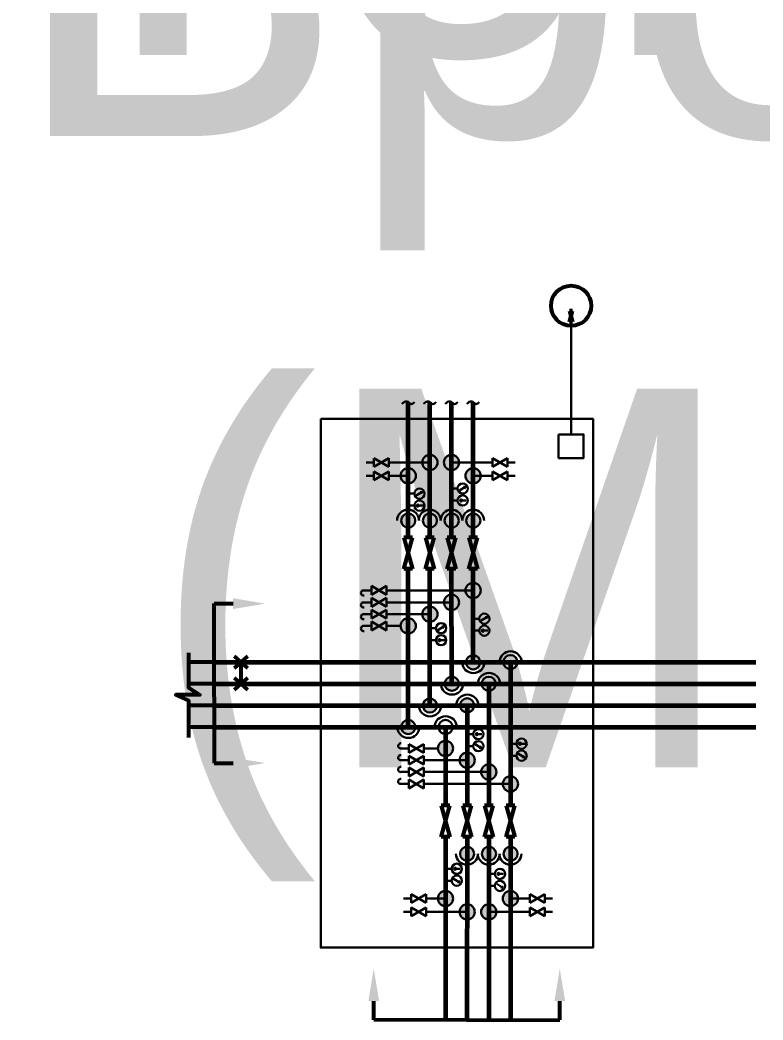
# Model space of a CAD drawing. Header units: millimetres. Extents: x 1990 to 8783, y 397 to 3825.
# Drawn here: x 4014.1 to 4151.6, y 2118.9 to 2303.8 of the extents above; entities that cross this region are included whole.
import ezdxf
from ezdxf.enums import TextEntityAlignment as Align

# ---------------------------------------------------------------- set-up
doc = ezdxf.new("R2018")
doc.units = ezdxf.units.MM
for name, color, linetype, lineweight in [('7 тонкие', 7, 'Continuous', 20), ('Объекты проект.', 1, 'Continuous', 80), ('Размерный', 4, 'Continuous', 30)]:
    doc.layers.add(name, color=color, linetype=linetype, lineweight=lineweight)
doc.layers.add('Форматы', color=7, linetype='Continuous')
doc.styles.add('-ISOCPEUR-', font='isocpeur.ttf')
doc.styles.get("Standard").update_dxf_attribs({"font": 'arial.ttf'})

# ---------------------------------------------------------------- blocks, each defined once
blk = doc.blocks.new('*U369')
blk.add_attdef('РАЗРАБОТАЛ', text='', height=2.5).set_placement((424.5, -264.22), align=Align.MIDDLE_LEFT)
at = {"flags": 8}
for tag, height, p in [('ДАТА', 2.5, (464.07, -264.4)), ('ЛИСТ', 3, (560.39, -271.92)), ('ЛИСТОВ', 3, (577.89, -271.92))]:
    blk.add_attdef(tag, text='', height=height, dxfattribs=at).set_placement(p, align=Align.MIDDLE_CENTER)
blk.add_attdef('ПРОВЕРИЛ', (424.75, -270.73), '', height=2.5)
at = {"lineweight": 30, "flags": 104}
for tag, p in [('ТЕПЛОВЫЕ_СЕТИ', (504, -269.5)), ('ИМЯ_ЧЕРТЕЖА', (504, -284.5))]:
    blk.add_attdef(tag, text='', height=3, dxfattribs=at).set_placement(p, align=Align.MIDDLE_CENTER)
at = {"style": '-ISOCPEUR-', "flags": 8}
blk.add_attdef('ФОРМАТ', text='', height=3, dxfattribs=at).set_placement((554.97, -294.75), align=Align.MIDDLE_CENTER)

msp = doc.modelspace()

# ---------------------------------------------------------------- hatches: boundary and pattern name
at = {"lineweight": 35}
h = msp.add_hatch(color=256, dxfattribs=at)
h.dxf.hatch_style = 1
h.paths.add_polyline_path([(4089.959, 2220.598, -0.4142136), (4088.548, 2222.009, -0.4142136), (4089.959, 2223.421)])
h.paths.add_polyline_path([(4089.959, 2220.598), (4089.959, 2223.421, -0.4142136), (4091.37, 2222.009, -0.4142136)])
h = msp.add_hatch(color=256, dxfattribs=at)
h.dxf.hatch_style = 1
h.paths.add_polyline_path([(4093.959, 2220.598, 0.4142136), (4095.37, 2222.009, 0.4142136), (4093.959, 2223.421)])
h.paths.add_polyline_path([(4093.959, 2220.598), (4093.959, 2223.421, 0.4142136), (4092.548, 2222.009, 0.4142136)])
h = msp.add_hatch(color=256, dxfattribs=at)
h.dxf.hatch_style = 1
h.paths.add_polyline_path([(4085.959, 2218.128, -0.4142136), (4084.548, 2219.54, -0.4142136), (4085.959, 2220.951)])
h.paths.add_polyline_path([(4085.959, 2218.128), (4085.959, 2220.951, -0.4142136), (4087.37, 2219.54, -0.4142136)])
h = msp.add_hatch(color=256, dxfattribs=at)
h.dxf.hatch_style = 1
h.paths.add_polyline_path([(4097.959, 2218.128, 0.4142136), (4099.37, 2219.54, 0.4142136), (4097.959, 2220.951)])
h.paths.add_polyline_path([(4097.959, 2218.128), (4097.959, 2220.951, 0.4142136), (4096.548, 2219.54, 0.4142136)])
h = msp.add_hatch(color=256, dxfattribs=at)
h.dxf.hatch_style = 1
h.paths.add_polyline_path([(4095.933, 2214.978, 1), (4095.549, 2214.978, 1)])
h = msp.add_hatch(color=256, dxfattribs=at)
h.dxf.hatch_style = 1
h.paths.add_polyline_path([(4087.933, 2214.018, 1), (4087.549, 2214.018, 1)])
h = msp.add_hatch(color=256, dxfattribs=at)
h.dxf.hatch_style = 1
h.paths.add_polyline_path([(4097.959, 2196.938, -0.4142136), (4096.548, 2198.35, -0.4142136), (4097.959, 2199.761)])
h.paths.add_polyline_path([(4097.959, 2196.938), (4097.959, 2199.761, -0.4142136), (4099.37, 2198.35, -0.4142136)])
h = msp.add_hatch(color=256, dxfattribs=at)
h.dxf.hatch_style = 1
h.paths.add_polyline_path([(4093.959, 2194.722, -0.4142136), (4092.548, 2196.133, -0.4142136), (4093.959, 2197.545)])
h.paths.add_polyline_path([(4093.959, 2194.722), (4093.959, 2197.545, -0.4142136), (4095.37, 2196.133, -0.4142136)])
h = msp.add_hatch(color=256, dxfattribs=at)
h.dxf.hatch_style = 1
h.paths.add_polyline_path([(4089.959, 2192.539, -0.4142136), (4088.548, 2193.951, -0.4142136), (4089.959, 2195.362)])
h.paths.add_polyline_path([(4089.959, 2192.539), (4089.959, 2195.362, -0.4142136), (4091.37, 2193.951, -0.4142136)])
h = msp.add_hatch(color=256, dxfattribs=at)
h.dxf.hatch_style = 1
h.paths.add_polyline_path([(4085.959, 2190.357, -0.4142136), (4084.548, 2191.768, -0.4142136), (4085.959, 2193.179)])
h.paths.add_polyline_path([(4085.959, 2190.357), (4085.959, 2193.179, -0.4142136), (4087.37, 2191.768, -0.4142136)])
h = msp.add_hatch(color=256, dxfattribs=at)
h.dxf.hatch_style = 1
h.paths.add_polyline_path([(4099.933, 2190.9, 1), (4099.549, 2190.9, 1)])
h = msp.add_hatch(color=256, dxfattribs=at)
h.dxf.hatch_style = 1
h.paths.add_polyline_path([(4091.933, 2189.144, 1), (4091.549, 2189.144, 1)])
h = msp.add_hatch(color=256, dxfattribs=at)
h.dxf.hatch_style = 1
h.paths.add_polyline_path([(4098.442, 2171.757, 1), (4098.826, 2171.757, 1)])
h = msp.add_hatch(color=256, dxfattribs=at)
h.dxf.hatch_style = 1
h.paths.add_polyline_path([(4092.852, 2170.544, 0.4142136), (4091.441, 2169.133, 0.4142136), (4092.852, 2167.722)])
h.paths.add_polyline_path([(4092.852, 2170.544), (4092.852, 2167.722, 0.4142136), (4094.264, 2169.133, 0.4142136)])
h = msp.add_hatch(color=256, dxfattribs=at)
h.dxf.hatch_style = 1
h.paths.add_polyline_path([(4106.442, 2170.001, 1), (4106.826, 2170.001, 1)])
h = msp.add_hatch(color=256, dxfattribs=at)
h.dxf.hatch_style = 1
h.paths.add_polyline_path([(4096.852, 2168.362, 0.4142136), (4095.441, 2166.95, 0.4142136), (4096.852, 2165.539)])
h.paths.add_polyline_path([(4096.852, 2168.362), (4096.852, 2165.539, 0.4142136), (4098.264, 2166.95, 0.4142136)])
h = msp.add_hatch(color=256, dxfattribs=at)
h.dxf.hatch_style = 1
h.paths.add_polyline_path([(4100.852, 2166.179, 0.4142136), (4099.441, 2164.768, 0.4142136), (4100.852, 2163.356)])
h.paths.add_polyline_path([(4100.852, 2166.179), (4100.852, 2163.356, 0.4142136), (4102.264, 2164.768, 0.4142136)])
h = msp.add_hatch(color=256, dxfattribs=at)
h.dxf.hatch_style = 1
h.paths.add_polyline_path([(4104.852, 2163.963, 0.4142136), (4103.441, 2162.551, 0.4142136), (4104.852, 2161.14)])
h.paths.add_polyline_path([(4104.852, 2163.963), (4104.852, 2161.14, 0.4142136), (4106.264, 2162.551, 0.4142136)])
h = msp.add_hatch(color=256, dxfattribs=at)
h.dxf.hatch_style = 1
h.paths.add_polyline_path([(4094.442, 2146.883, 1), (4094.826, 2146.883, 1)])
h = msp.add_hatch(color=256, dxfattribs=at)
h.dxf.hatch_style = 1
h.paths.add_polyline_path([(4102.442, 2145.923, 1), (4102.826, 2145.923, 1)])
h = msp.add_hatch(color=256, dxfattribs=at)
h.dxf.hatch_style = 1
h.paths.add_polyline_path([(4092.852, 2142.773, 0.4142136), (4091.441, 2141.361, 0.4142136), (4092.852, 2139.95)])
h.paths.add_polyline_path([(4092.852, 2142.773), (4092.852, 2139.95, 0.4142136), (4094.264, 2141.361, 0.4142136)])
h = msp.add_hatch(color=256, dxfattribs=at)
h.dxf.hatch_style = 1
h.paths.add_polyline_path([(4104.852, 2142.773, -0.4142136), (4106.264, 2141.361, -0.4142136), (4104.852, 2139.95)])
h.paths.add_polyline_path([(4104.852, 2142.773), (4104.852, 2139.95, -0.4142136), (4103.441, 2141.361, -0.4142136)])
h = msp.add_hatch(color=256, dxfattribs=at)
h.dxf.hatch_style = 1
h.paths.add_polyline_path([(4096.852, 2140.303, 0.4142136), (4095.441, 2138.892, 0.4142136), (4096.852, 2137.48)])
h.paths.add_polyline_path([(4096.852, 2140.303), (4096.852, 2137.48, 0.4142136), (4098.264, 2138.892, 0.4142136)])
h = msp.add_hatch(color=256, dxfattribs=at)
h.dxf.hatch_style = 1
h.paths.add_polyline_path([(4100.852, 2140.303, -0.4142136), (4102.264, 2138.892, -0.4142136), (4100.852, 2137.48)])
h.paths.add_polyline_path([(4100.852, 2140.303), (4100.852, 2137.48, -0.4142136), (4099.441, 2138.892, -0.4142136)])
at = {"layer": 'Объекты проект.'}
h = msp.add_hatch(color=6, dxfattribs=at)
h.dxf.hatch_style = 1
h.paths.add_polyline_path([(4085.959, 2209.944), (4085.959, 2212.56, -0.4142136), (4087.267, 2211.252, -0.4142136)])
h.paths.add_polyline_path([(4085.959, 2209.944, -0.4142136), (4084.651, 2211.252, -0.4142136), (4085.959, 2212.56)])
h = msp.add_hatch(color=4, dxfattribs=at)
h.dxf.hatch_style = 1
h.paths.add_polyline_path([(4089.959, 2209.944), (4089.959, 2212.56, -0.4142136), (4091.267, 2211.252, -0.4142136)])
h.paths.add_polyline_path([(4089.959, 2209.944, -0.4142136), (4088.651, 2211.252, -0.4142136), (4089.959, 2212.56)])
h = msp.add_hatch(color=5, dxfattribs=at)
h.dxf.hatch_style = 1
h.paths.add_polyline_path([(4093.959, 2209.944, -0.4072342), (4092.682, 2211.252, -0.4072342), (4093.959, 2212.56)])
h.paths.add_polyline_path([(4093.959, 2209.944), (4093.959, 2212.56, -0.4212276), (4095.298, 2211.252, -0.4212276)])
h = msp.add_hatch(color=1, dxfattribs=at)
h.dxf.hatch_style = 1
h.paths.add_polyline_path([(4097.959, 2209.944, -0.4072342), (4096.682, 2211.252, -0.4072342), (4097.959, 2212.56)])
h.paths.add_polyline_path([(4097.959, 2209.944), (4097.959, 2212.56, -0.4212276), (4099.298, 2211.252, -0.4212276)])
h = msp.add_hatch(color=1, dxfattribs=at)
h.dxf.hatch_style = 1
h.paths.add_polyline_path([(4099.267, 2185.049, 0.0063426), (4099.267, 2185.082), (4096.651, 2185.082, 0.0063426), (4096.651, 2185.049, 1)])
h.paths.add_polyline_path([(4097.959, 2186.357), (4097.959, 2185.082), (4099.267, 2185.082, 0.4068022)])
h.paths.add_polyline_path([(4097.959, 2186.357, 0.4068022), (4096.651, 2185.082), (4097.959, 2185.082)])
h = msp.add_hatch(color=5, dxfattribs=at)
h.dxf.hatch_style = 1
h.paths.add_polyline_path([(4095.325, 2181.082), (4092.708, 2181.082, 1)])
h.paths.add_polyline_path([(4094.014, 2182.39, 0.4136599), (4092.708, 2181.082), (4094.017, 2181.082)])
h.paths.add_polyline_path([(4094.014, 2182.39), (4094.017, 2181.082), (4095.325, 2181.082, 0.4147674)])
h = msp.add_hatch(color=4, dxfattribs=at)
h.dxf.hatch_style = 1
h.paths.add_polyline_path([(4088.651, 2177.049), (4091.267, 2177.049, -1)])
h.paths.add_polyline_path([(4091.267, 2177.049), (4089.959, 2177.049), (4089.959, 2178.357, -0.4142136)])
h.paths.add_polyline_path([(4089.959, 2177.049), (4088.651, 2177.049, -0.4142136), (4089.959, 2178.357)])
h = msp.add_hatch(color=4, dxfattribs=at)
h.dxf.hatch_style = 1
h.paths.add_polyline_path([(4095.544, 2177.082), (4098.16, 2177.082, 1)])
h.paths.add_polyline_path([(4098.16, 2177.082), (4096.852, 2177.082), (4096.852, 2175.774, 0.4142136)])
h.paths.add_polyline_path([(4096.852, 2177.082), (4095.544, 2177.082, 0.4142136), (4096.852, 2175.774)])
h = msp.add_hatch(color=6, dxfattribs=at)
h.dxf.hatch_style = 1
h.paths.add_polyline_path([(4085.959, 2174.39, 0.4142136), (4084.651, 2173.082), (4085.959, 2173.082)])
h.paths.add_polyline_path([(4085.959, 2174.39), (4085.959, 2173.082), (4087.267, 2173.082, 0.4142136)])
h.paths.add_polyline_path([(4087.267, 2173.082), (4085.959, 2173.082), (4084.651, 2173.082, 1)])
h = msp.add_hatch(color=4, dxfattribs=at)
h.dxf.hatch_style = 1
h.paths.add_polyline_path([(4096.852, 2150.957), (4096.852, 2148.341, 0.4142136), (4098.16, 2149.649, 0.4142136)])
h.paths.add_polyline_path([(4096.852, 2150.957, 0.4142136), (4095.544, 2149.649, 0.4142136), (4096.852, 2148.341)])
h = msp.add_hatch(color=5, dxfattribs=at)
h.dxf.hatch_style = 1
h.paths.add_polyline_path([(4100.852, 2150.957, 0.4072342), (4099.575, 2149.649, 0.4072342), (4100.852, 2148.341)])
h.paths.add_polyline_path([(4100.852, 2150.957), (4100.852, 2148.341, 0.4212276), (4102.192, 2149.649, 0.4212276)])
h = msp.add_hatch(color=1, dxfattribs=at)
h.dxf.hatch_style = 1
h.paths.add_polyline_path([(4104.852, 2150.957, 0.4072342), (4103.575, 2149.649, 0.4072342), (4104.852, 2148.341)])
h.paths.add_polyline_path([(4104.852, 2150.957), (4104.852, 2148.341, 0.4212276), (4106.192, 2149.649, 0.4212276)])

# ---------------------------------------------------------------- linework, layer by layer
at = {"lineweight": 60}
for p, q in [((4116.37, 2250.033), (4115.805, 2250.033)), ((4115.805, 2250.033), (4116.37, 2247.999)), ((4115.805, 2247.999), (4116.37, 2250.033)), ((4116.37, 2247.999), (4115.805, 2247.999)), ((4086.762, 2208.098), (4085.156, 2208.098)), ((4085.156, 2202.319), (4086.762, 2208.098)), ((4085.156, 2208.098), (4086.762, 2202.319)), ((4090.762, 2208.098), (4089.156, 2208.098)), ((4089.156, 2202.319), (4090.762, 2208.098)), ((4089.156, 2208.098), (4090.762, 2202.319)), ((4094.762, 2208.098), (4093.156, 2208.098)), ((4093.156, 2202.319), (4094.762, 2208.098)), ((4093.156, 2208.098), (4094.762, 2202.319)), ((4098.762, 2208.098), (4097.156, 2208.098)), ((4097.156, 2202.319), (4098.762, 2208.098)), ((4097.156, 2208.098), (4098.762, 2202.319)), ((4086.762, 2202.319), (4085.156, 2202.319)), ((4090.762, 2202.319), (4089.156, 2202.319)), ((4094.762, 2202.319), (4093.156, 2202.319)), ((4098.762, 2202.319), (4097.156, 2202.319)), ((4050.06, 2178.684), (4050.068, 2195.895)), ((4050.068, 2195.895), (4053.562, 2195.894)), ((4056.254, 2183.957), (4053.795, 2186.207)), ((4053.795, 2183.957), (4056.254, 2186.207)), ((4055.024, 2181.082), (4055.024, 2185.082)), ((4056.254, 2179.957), (4053.795, 2182.207)), ((4053.795, 2179.957), (4056.254, 2182.207)), ((4050.06, 2178.684), (4050.066, 2166.417)), ((4050.068, 2166.417), (4053.562, 2166.418)), ((4093.655, 2158.582), (4092.049, 2158.582)), ((4092.049, 2158.582), (4093.655, 2152.803)), ((4092.049, 2152.803), (4093.655, 2158.582)), ((4097.655, 2158.582), (4096.049, 2158.582)), ((4096.049, 2158.582), (4097.655, 2152.803)), ((4096.049, 2152.803), (4097.655, 2158.582)), ((4101.655, 2158.582), (4100.049, 2158.582)), ((4100.049, 2158.582), (4101.655, 2152.803)), ((4100.049, 2152.803), (4101.655, 2158.582)), ((4105.655, 2158.582), (4104.049, 2158.582)), ((4104.049, 2158.582), (4105.655, 2152.803)), ((4104.049, 2152.803), (4105.655, 2158.582)), ((4093.655, 2152.803), (4092.049, 2152.803)), ((4097.655, 2152.803), (4096.049, 2152.803)), ((4101.655, 2152.803), (4100.049, 2152.803)), ((4105.655, 2152.803), (4104.049, 2152.803)), ((4079.572, 2118.922), (4079.573, 2122.416)), ((4113.995, 2118.922), (4113.994, 2122.416)), ((4096.783, 2118.914), (4079.572, 2118.922)), ((4096.783, 2118.914), (4113.995, 2118.922))]:
    msp.add_line(p, q, dxfattribs=at)
at = {"color": 18, "lineweight": 35, "true_color": 0x000000}
for p, q in [((4116.087, 2227.191), (4116.087, 2247.999)), ((4079.576, 2222.818), (4079.576, 2221.2)), ((4079.576, 2221.2), (4082.372, 2222.818)), ((4082.372, 2221.2), (4079.576, 2222.818)), ((4082.372, 2222.818), (4082.372, 2221.2)), ((4101.546, 2222.818), (4101.546, 2221.2)), ((4104.342, 2221.2), (4101.546, 2222.818)), ((4101.546, 2221.2), (4104.342, 2222.818)), ((4104.342, 2222.818), (4104.342, 2221.2)), ((4079.576, 2222.009), (4078.177, 2222.009)), ((4089.959, 2222.009), (4082.372, 2222.009)), ((4093.959, 2222.009), (4101.546, 2222.009)), ((4104.342, 2222.009), (4105.742, 2222.009)), ((4079.576, 2219.54), (4078.177, 2219.54)), ((4079.576, 2220.349), (4079.576, 2218.731)), ((4079.576, 2218.731), (4082.372, 2220.349)), ((4082.372, 2218.731), (4079.576, 2220.349)), ((4082.372, 2220.349), (4082.372, 2218.731)), ((4085.959, 2219.54), (4082.372, 2219.54)), ((4097.959, 2219.54), (4101.546, 2219.54)), ((4101.546, 2220.349), (4101.546, 2218.731)), ((4104.342, 2218.731), (4101.546, 2220.349)), ((4101.546, 2218.731), (4104.342, 2220.349)), ((4104.342, 2220.349), (4104.342, 2218.731)), ((4104.342, 2219.54), (4105.742, 2219.54)), ((4093.959, 2217.193), (4095.085, 2217.193)), ((4095.452, 2216.832), (4096.589, 2217.553)), ((4096.589, 2217.553), (4096.181, 2217.483)), ((4096.589, 2217.553), (4096.352, 2217.214)), ((4085.959, 2216.233), (4087.085, 2216.233)), ((4087.452, 2215.872), (4088.589, 2216.593)), ((4088.589, 2216.593), (4088.181, 2216.523)), ((4088.589, 2216.593), (4088.352, 2216.254)), ((4085.959, 2214.018), (4087.085, 2214.018)), ((4087.741, 2214.018), (4088.694, 2214.018)), ((4093.959, 2214.978), (4095.085, 2214.978)), ((4095.741, 2214.978), (4096.694, 2214.978)), ((4079.163, 2199.159), (4079.163, 2197.541)), ((4079.163, 2197.541), (4081.959, 2199.159)), ((4081.959, 2197.541), (4079.163, 2199.159)), ((4081.959, 2199.159), (4081.959, 2197.541)), ((4079.163, 2198.35), (4077.763, 2198.35)), ((4079.163, 2196.942), (4079.163, 2195.324)), ((4079.163, 2195.324), (4081.959, 2196.942)), ((4081.959, 2195.324), (4079.163, 2196.942)), ((4097.959, 2198.35), (4081.959, 2198.35)), ((4081.959, 2196.942), (4081.959, 2195.324)), ((4079.163, 2196.133), (4077.763, 2196.133)), ((4079.163, 2194.759), (4079.163, 2193.142)), ((4079.163, 2193.142), (4081.959, 2194.759)), ((4081.959, 2193.142), (4079.163, 2194.759)), ((4093.959, 2196.133), (4081.959, 2196.133)), ((4081.959, 2194.759), (4081.959, 2193.142)), ((4079.163, 2193.951), (4077.763, 2193.951)), ((4089.959, 2193.951), (4081.959, 2193.951)), ((4097.959, 2193.114), (4099.085, 2193.114)), ((4099.452, 2192.753), (4100.589, 2193.475)), ((4100.589, 2193.475), (4100.181, 2193.405)), ((4100.589, 2193.475), (4100.352, 2193.136)), ((4079.163, 2191.768), (4077.763, 2191.768)), ((4079.163, 2192.577), (4079.163, 2190.959)), ((4079.163, 2190.959), (4081.959, 2192.577)), ((4081.959, 2190.959), (4079.163, 2192.577)), ((4081.959, 2192.577), (4081.959, 2190.959)), ((4084.548, 2191.768), (4081.959, 2191.768)), ((4089.959, 2191.358), (4091.085, 2191.358)), ((4091.452, 2190.997), (4092.589, 2191.719)), ((4092.589, 2191.719), (4092.181, 2191.649)), ((4092.589, 2191.719), (4092.352, 2191.38)), ((4089.959, 2189.144), (4091.085, 2189.144)), ((4091.741, 2189.144), (4092.694, 2189.144)), ((4097.959, 2190.9), (4099.085, 2190.9)), ((4099.741, 2190.9), (4100.694, 2190.9)), ((4096.852, 2171.757), (4097.978, 2171.757)), ((4098.634, 2171.757), (4099.587, 2171.757)), ((4086.056, 2169.133), (4084.657, 2169.133)), ((4086.056, 2168.324), (4086.056, 2169.942)), ((4086.056, 2169.942), (4088.852, 2168.324)), ((4088.852, 2169.942), (4086.056, 2168.324)), ((4088.852, 2168.324), (4088.852, 2169.942)), ((4091.441, 2169.133), (4088.852, 2169.133)), ((4096.852, 2169.543), (4097.978, 2169.543)), ((4098.345, 2169.904), (4099.482, 2169.182)), ((4099.482, 2169.182), (4099.075, 2169.252)), ((4099.482, 2169.182), (4099.245, 2169.521)), ((4104.852, 2170.001), (4105.978, 2170.001)), ((4106.634, 2170.001), (4107.587, 2170.001)), ((4086.056, 2166.95), (4084.657, 2166.95)), ((4086.056, 2166.142), (4086.056, 2167.759)), ((4086.056, 2167.759), (4088.852, 2166.142)), ((4088.852, 2167.759), (4086.056, 2166.142)), ((4088.852, 2166.142), (4088.852, 2167.759)), ((4096.852, 2166.95), (4088.852, 2166.95)), ((4104.852, 2167.787), (4105.978, 2167.787)), ((4106.345, 2168.148), (4107.482, 2167.426)), ((4107.482, 2167.426), (4107.075, 2167.496)), ((4107.482, 2167.426), (4107.245, 2167.765)), ((4086.056, 2163.959), (4086.056, 2165.577)), ((4086.056, 2165.577), (4088.852, 2163.959)), ((4088.852, 2165.577), (4086.056, 2163.959)), ((4088.852, 2163.959), (4088.852, 2165.577)), ((4086.056, 2164.768), (4084.657, 2164.768)), ((4086.056, 2161.742), (4086.056, 2163.36)), ((4086.056, 2163.36), (4088.852, 2161.742)), ((4088.852, 2163.36), (4086.056, 2161.742)), ((4100.852, 2164.768), (4088.852, 2164.768)), ((4088.852, 2161.742), (4088.852, 2163.36)), ((4086.056, 2162.551), (4084.657, 2162.551)), ((4104.852, 2162.551), (4088.852, 2162.551)), ((4092.852, 2146.883), (4093.978, 2146.883)), ((4094.634, 2146.883), (4095.587, 2146.883)), ((4094.345, 2145.029), (4095.482, 2144.308)), ((4100.852, 2145.923), (4101.978, 2145.923)), ((4102.634, 2145.923), (4103.587, 2145.923)), ((4092.852, 2144.668), (4093.978, 2144.668)), ((4095.482, 2144.308), (4095.075, 2144.378)), ((4095.482, 2144.308), (4095.245, 2144.647)), ((4100.852, 2143.708), (4101.978, 2143.708)), ((4102.345, 2144.069), (4103.482, 2143.348)), ((4103.482, 2143.348), (4103.075, 2143.418)), ((4103.482, 2143.348), (4103.245, 2143.687)), ((4086.469, 2141.361), (4085.07, 2141.361)), ((4086.469, 2140.552), (4086.469, 2142.17)), ((4086.469, 2142.17), (4089.265, 2140.552)), ((4089.265, 2142.17), (4086.469, 2140.552)), ((4089.265, 2140.552), (4089.265, 2142.17)), ((4092.852, 2141.361), (4089.265, 2141.361)), ((4104.852, 2141.361), (4108.439, 2141.361)), ((4108.439, 2140.552), (4108.439, 2142.17)), ((4111.235, 2142.17), (4108.439, 2140.552)), ((4108.439, 2142.17), (4111.235, 2140.552)), ((4111.235, 2140.552), (4111.235, 2142.17)), ((4111.235, 2141.361), (4112.635, 2141.361)), ((4086.469, 2138.083), (4086.469, 2139.701)), ((4086.469, 2139.701), (4089.265, 2138.083)), ((4089.265, 2139.701), (4086.469, 2138.083)), ((4089.265, 2138.083), (4089.265, 2139.701)), ((4108.439, 2138.083), (4108.439, 2139.701)), ((4111.235, 2139.701), (4108.439, 2138.083)), ((4108.439, 2139.701), (4111.235, 2138.083)), ((4111.235, 2138.083), (4111.235, 2139.701)), ((4086.469, 2138.892), (4085.07, 2138.892)), ((4096.852, 2138.892), (4089.265, 2138.892)), ((4100.852, 2138.892), (4108.439, 2138.892)), ((4111.235, 2138.892), (4112.635, 2138.892))]:
    msp.add_line(p, q, dxfattribs=at)
for points in [[(4069.776, 2230.06), (4120.143, 2230.06), (4120.143, 2132.299), (4069.776, 2132.299)], [(4113.774, 2227.191), (4118.401, 2227.191), (4118.401, 2222.806), (4113.774, 2222.806)]]:
    msp.add_lwpolyline(points, close=True, dxfattribs=at)
at = {"lineweight": 60}
msp.add_circle((4116.087, 2250.974), 3.72, dxfattribs=at)
at = {"color": 18, "lineweight": 35, "true_color": 0x000000}
for centre, radius in [((4089.959, 2222.009), 1.411), ((4093.959, 2222.009), 1.411), ((4085.959, 2219.54), 1.411), ((4097.959, 2219.54), 1.411), ((4088.031, 2216.233), 0.946), ((4096.031, 2217.193), 0.946), ((4096.031, 2214.978), 0.946), ((4095.741, 2214.978), 0.192), ((4088.031, 2214.018), 0.946), ((4087.741, 2214.018), 0.192), ((4085.959, 2211.252), 1.308), ((4089.959, 2211.252), 1.308), ((4093.99, 2211.252), 1.308), ((4097.99, 2211.252), 1.308), ((4097.959, 2198.35), 1.411), ((4093.959, 2196.133), 1.411), ((4089.959, 2193.951), 1.411), ((4085.959, 2191.768), 1.411), ((4100.031, 2193.114), 0.946), ((4092.031, 2191.358), 0.946), ((4100.031, 2190.9), 0.946), ((4099.741, 2190.9), 0.192), ((4092.031, 2189.144), 0.946), ((4091.741, 2189.144), 0.192), ((4097.959, 2185.049), 1.308), ((4104.852, 2185.082), 1.308), ((4094.017, 2181.082), 1.308), ((4100.852, 2181.082), 1.308), ((4089.959, 2177.049), 1.308), ((4096.852, 2177.082), 1.308), ((4085.959, 2173.082), 1.308), ((4092.852, 2173.082), 1.308), ((4098.924, 2171.757), 0.946), ((4098.634, 2171.757), 0.192), ((4106.924, 2170.001), 0.946), ((4092.852, 2169.133), 1.411), ((4098.924, 2169.543), 0.946), ((4106.634, 2170.001), 0.192), ((4096.852, 2166.95), 1.411), ((4106.924, 2167.787), 0.946), ((4100.852, 2164.768), 1.411), ((4104.852, 2162.551), 1.411), ((4096.852, 2149.649), 1.308), ((4100.883, 2149.649), 1.308), ((4104.883, 2149.649), 1.308), ((4094.924, 2146.883), 0.946), ((4094.634, 2146.883), 0.192), ((4102.924, 2145.923), 0.946), ((4094.924, 2144.668), 0.946), ((4102.634, 2145.923), 0.192), ((4102.924, 2143.708), 0.946), ((4092.852, 2141.361), 1.411), ((4104.852, 2141.361), 1.411), ((4096.852, 2138.892), 1.411), ((4100.852, 2138.892), 1.411)]:
    msp.add_circle(centre, radius, dxfattribs=at)
for centre, radius, start, end in [((4085.928, 2211.219), 2.044, 0.93023, 179.06977), ((4089.928, 2211.219), 2.044, 0.93023, 179.06977), ((4093.959, 2211.219), 2.044, 0.93023, 179.06977), ((4097.959, 2211.219), 2.044, 0.93023, 179.06977), ((4077.684, 2197.877), 0.479, 80.47565, 282.05974), ((4077.684, 2195.661), 0.479, 80.47565, 282.05974), ((4077.684, 2193.478), 0.479, 80.47565, 282.05974), ((4077.684, 2191.295), 0.479, 80.47565, 282.05974), ((4104.883, 2185.049), 2.044, 0.93023, 179.06977), ((4097.99, 2185.082), 2.044, 180.93023, 359.06977), ((4100.883, 2181.049), 2.044, 0.93023, 179.06977), ((4094.048, 2181.115), 2.044, 180.93023, 359.06977), ((4096.883, 2177.049), 2.044, 0.93023, 179.06977), ((4089.99, 2177.082), 2.044, 180.93023, 359.06977), ((4092.883, 2173.049), 2.044, 0.93023, 179.06977), ((4085.99, 2173.115), 2.044, 180.93023, 359.06977), ((4084.577, 2169.606), 0.479, 77.94026, 279.52435), ((4084.577, 2167.423), 0.479, 77.94026, 279.52435), ((4084.577, 2165.24), 0.479, 77.94026, 279.52435), ((4084.577, 2163.024), 0.479, 77.94026, 279.52435), ((4096.821, 2149.682), 2.044, 180.93023, 359.06977), ((4100.852, 2149.682), 2.044, 180.93023, 359.06977), ((4104.852, 2149.682), 2.044, 180.93023, 359.06977)]:
    msp.add_arc(centre, radius, start, end, dxfattribs=at)
for points in [[(4084.786, 2232.836), (4085.701, 2233.295), (4086.531, 2232.792), (4087.103, 2233.132)], [(4088.786, 2232.836), (4089.701, 2233.295), (4090.531, 2232.792), (4091.103, 2233.132)], [(4092.786, 2232.836), (4093.701, 2233.295), (4094.531, 2232.792), (4095.103, 2233.132)], [(4096.786, 2232.836), (4097.701, 2233.295), (4098.531, 2232.792), (4099.103, 2233.132)]]:
    msp.add_spline(points, degree=3, dxfattribs=at)
at = {"lineweight": 60}
msp.add_solid([(4053.561, 2167.415), (4059.542, 2166.421), (4053.562, 2165.422)], dxfattribs=at)
at = {"layer": '7 тонкие', "lineweight": 60}
for p, q in [((4050.07, 2185.082), (4045.304, 2185.082)), ((4050.063, 2181.082), (4045.304, 2181.082)), ((4050.066, 2177.082), (4045.318, 2177.086)), ((4050.063, 2173.082), (4045.311, 2173.086))]:
    msp.add_line(p, q, dxfattribs=at)
msp.add_lwpolyline([(4045.304, 2186.795), (4045.304, 2180.393), (4047.417, 2179.029), (4042.968, 2179.029), (4045.319, 2178), (4045.313, 2171.16)], dxfattribs=at)
at = {"layer": 'Объекты проект.', "color": 6}
for p, q in [((4085.959, 2208.098), (4085.959, 2233.147)), ((4085.959, 2208.098), (4085.959, 2211.548)), ((4085.959, 2173.082), (4085.959, 2202.319)), ((4050.063, 2173.074), (4150.277, 2173.084)), ((4092.852, 2173.082), (4092.852, 2158.582)), ((4092.852, 2152.803), (4092.837, 2118.916))]:
    msp.add_line(p, q, dxfattribs=at)
at = {"layer": 'Объекты проект.', "color": 4}
for p, q in [((4089.959, 2208.098), (4089.959, 2233.147)), ((4089.959, 2208.098), (4089.959, 2211.548)), ((4089.959, 2177.082), (4089.959, 2202.319)), ((4050.066, 2177.082), (4150.277, 2177.082)), ((4096.852, 2177.082), (4096.852, 2158.582)), ((4096.852, 2152.803), (4096.783, 2118.914))]:
    msp.add_line(p, q, dxfattribs=at)
at = {"layer": 'Объекты проект.', "color": 5}
for p, q in [((4093.959, 2208.098), (4093.959, 2233.147)), ((4093.966, 2208.098), (4093.959, 2211.548)), ((4094.017, 2181.082), (4093.976, 2202.319)), ((4050.061, 2181.087), (4150.277, 2181.083)), ((4100.852, 2181.082), (4100.852, 2158.582)), ((4100.852, 2152.803), (4100.855, 2118.916))]:
    msp.add_line(p, q, dxfattribs=at)
at = {"layer": 'Объекты проект.', "color": 1}
for p, q in [((4097.959, 2208.098), (4097.959, 2233.147)), ((4097.959, 2208.098), (4097.959, 2211.548)), ((4097.959, 2185.049), (4097.959, 2202.319)), ((4050.07, 2185.082), (4150.277, 2185.082)), ((4104.852, 2185.082), (4104.852, 2158.582)), ((4104.852, 2152.803), (4104.855, 2118.918))]:
    msp.add_line(p, q, dxfattribs=at)
at = {"layer": 'Размерный', "color": 7, "lineweight": 30}
for points in [[(4053.561, 2194.897), (4059.542, 2195.891), (4053.562, 2196.89)], [(4080.57, 2122.415), (4079.576, 2128.396), (4078.576, 2122.416)], [(4112.997, 2122.415), (4113.991, 2128.396), (4114.99, 2122.416)]]:
    msp.add_solid(points, dxfattribs=at)

# ---------------------------------------------------------------- block references
at = {"layer": 'Форматы'}
ref = msp.add_blockref('*U369', (3508.029, 2636.836), dxfattribs=at)
lines = msp.add_mtext('Врезка на ж.д. №7\\P (М1:50)', dxfattribs={"layer": '0', "insert": (4012.029, 2352.336), "char_height": 70, "attachment_point": 1})
ref.add_attrib('ИМЯ_ЧЕРТЕЖА', '', (4012.029, 2352.336), dxfattribs={"flags": 104}).embed_mtext(lines)
lines = msp.add_mtext('Тепломеханические решения тепловых сетей', dxfattribs={"layer": '0', "insert": (4012.029, 2367.336), "char_height": 70, "attachment_point": 1})
ref.add_attrib('ТЕПЛОВЫЕ_СЕТИ', '', (4012.029, 2367.336), dxfattribs={"flags": 104}).embed_mtext(lines)

doc.saveas('drawing.dxf')
